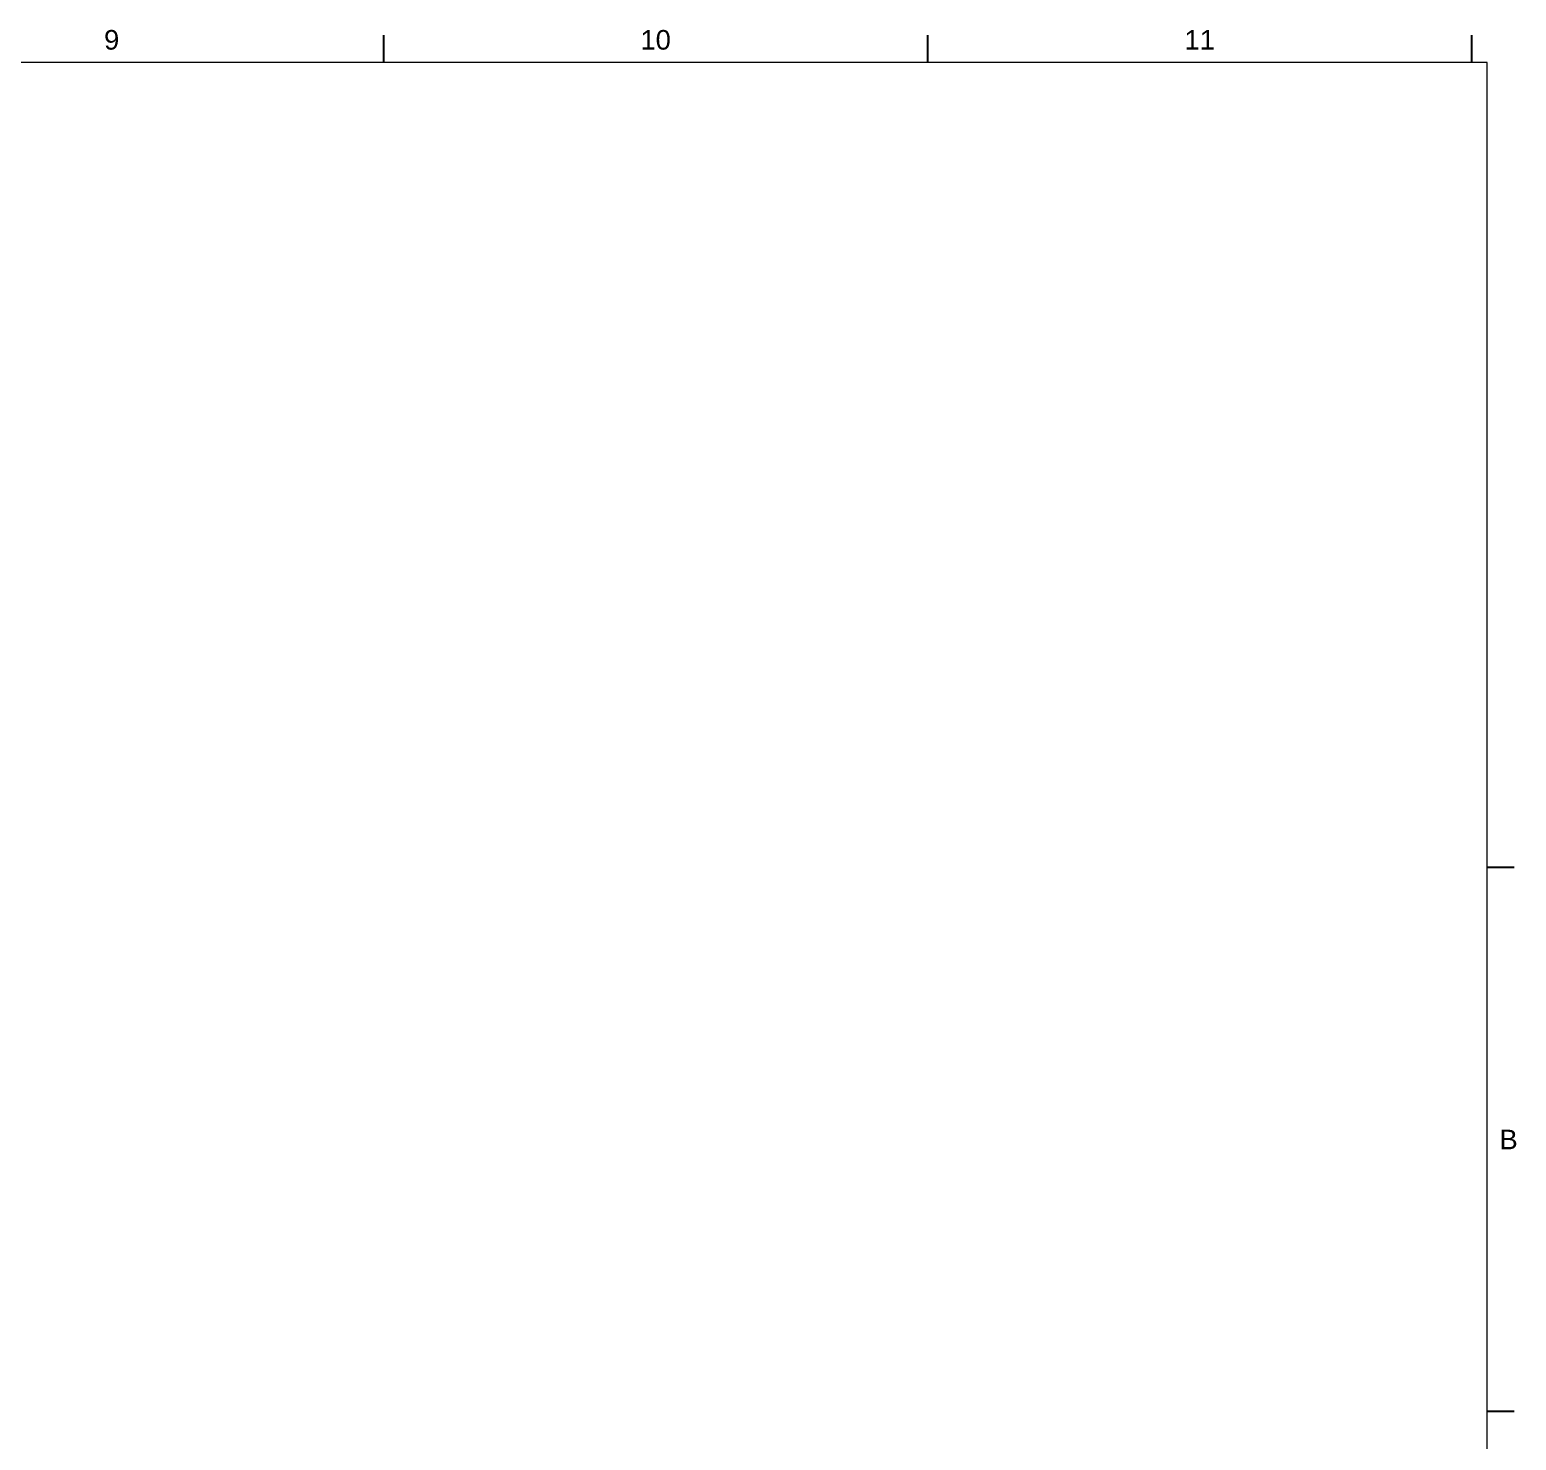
# Paper-space layout 'A737' of a CAD drawing. Header units: centimetres, sheet in millimetres. Extents: x 15 to 581, y 8 to 413.
# Drawn here: x 440.9 to 577.5, y 283.4 to 413.1 of the extents above; entities that cross this region are included whole.
import ezdxf
from ezdxf.enums import TextEntityAlignment as Align

# ---------------------------------------------------------------- set-up
doc = ezdxf.new("R2010")
doc.units = ezdxf.units.CM
doc.layers.add('G-ANNO-TEXT', color=3, linetype='Continuous', lineweight=18)
doc.layers.add('G-ANNO-TTLB', color=3, linetype='Continuous', lineweight=18)
doc.styles.add('ARIAL', font='arial.ttf')

psp = doc.layouts.new('A737')

# ---------------------------------------------------------------- linework, layer by layer
at = {"layer": 'G-ANNO-TTLB'}
for p, q in [((574.7963, 410.0773), (17.3823, 410.0773)), ((574.7963, 11.6615), (574.7963, 410.0773))]:
    psp.add_line(p, q, dxfattribs=at)
at = {"layer": 'G-ANNO-TTLB', "const_width": 0.18, "flags": 128}
for points in [[(473.3823, 412.5773), (473.3823, 410.0773)], [(523.3823, 412.5773), (523.3823, 410.0773)], [(573.3823, 412.5773), (573.3823, 410.0773)], [(577.2963, 336.0773), (574.7963, 336.0773)], [(577.2963, 286.0773), (574.7963, 286.0773)]]:
    psp.add_lwpolyline(points, dxfattribs=at)

# ---------------------------------------------------------------- texts
at = {"layer": 'G-ANNO-TEXT', "style": 'ARIAL'}
for s, p in [('9', (448.3823, 412.1477)), ('10', (498.3823, 412.1477)), ('11', (548.3823, 412.1477)), ('B', (576.7796, 311.0773))]:
    psp.add_text(s, height=1.8, dxfattribs=at).set_placement(p, align=Align.MIDDLE_CENTER)

doc.saveas('drawing.dxf')
